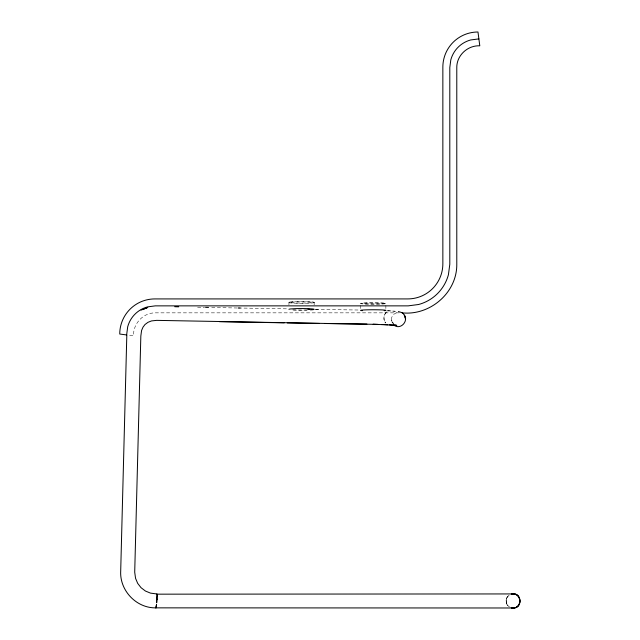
<?xml version="1.0" encoding="UTF-8"?>
<svg xmlns="http://www.w3.org/2000/svg" width="640" height="640" viewBox="0 0 640 640"><rect width="100%" height="100%" fill="white"/><g stroke="black" fill="none" stroke-linecap="round" stroke-linejoin="round"><path stroke-width="0.48" stroke-dasharray="3.2 2.4" d="M392.344 323.192L391.376 318.728L391.632 320.616M391.36 319.496C391.216 316.232 394.448 312.584 398.296 312.584M386.744 311.856C383.944 314.088 383.144 318.32 384.672 321.52C383.016 317.88 384.176 312.616 388.152 311.096M509.144 595.248C504.92 597.792 505.24 604.736 509.584 607.04M399.288 312.848L155.776 312.848C143.352 312.464 132.992 323.568 133.552 335.856L128.736 335.224M315.608 309.424L359.048 310.024M237.304 307.992L209.512 307.456M238.4 307.992L288.264 308.864M315.192 309.336L319.184 309.408M197.584 307.2L204.552 307.352M292.632 309.856L298.288 310.016A12.52 0.608 0 0 0 307.848 309.952M293.344 310.032L295.248 310.104A12.608 0.608 0 0 0 307.128 310.12M387.848 310.8L394.824 311.184M386.904 310.648L396.632 311.352M392.36 322.224L393.488 323.664L391.632 320.544M385.864 305.376L385.864 308.544M360.648 305.376L360.648 308.544M314.152 302.328L314.152 304.96M288.944 302.328L288.944 304.96M508.184 595.984A7.024 6.968 -90 0 0 508.176 605.92L508.128 605.92A7.016 7 90 0 1 508.144 595.984M314.152 302.592L313.744 302.784A12.608 0.608 0 0 1 301.544 303.248A12.608 0.608 0 0 1 289.368 302.792L288.944 302.592A12.608 0.784 0 0 1 301.544 301.816A12.608 0.784 0 0 1 314.152 302.592M292.632 301.776L290.632 301.936A12.832 0.792 0 0 0 290.632 302.72L292.632 302.864A12.552 0.608 0 0 0 310.464 302.864L312.464 302.72A12.832 0.792 0 0 0 312.464 301.936L307.848 301.648A12.504 0.776 0 0 0 295.248 301.648L292.632 301.776M366.952 302.848L364.344 302.944A12.76 0.616 0 0 0 364.344 303.808A12.552 0.608 0 0 0 382.176 303.808A12.76 0.616 0 0 0 382.168 302.944L366.952 302.848M379.56 304.104L366.952 304.104A12.608 0.608 0 0 1 363.592 303.192A12.608 0.608 0 0 1 382.92 303.192A12.608 0.608 0 0 1 379.56 304.104M385.608 322.936L384.92 321.896L385.576 322.936"/><path stroke-width="0.96" d="M405.144 317.52L404.424 316.024M393.472 324.632C399.544 330.768 408.872 321.752 404.44 315.04M157.496 594.288L156.648 602.792L156.84 593.952L150.488 593.12L145.416 591.024L141.048 587.696L137.68 583.36L135.552 578.312L134.712 572.2L140.832 336.056L141.576 330.504L142.992 327.168L145.016 324.512L147.992 322.304L151.496 320.928L156.608 320.368L377.816 324.4M126.624 334.944L127.704 326.76A28.12 28.12 0 0 1 147.584 306.88L155.32 305.864L408.192 305.864L418.632 304.488A42.128 42.128 0 0 0 448.424 274.704L449.8 264.256L449.8 67.576L450.816 59.84A28.12 28.12 0 0 1 470.696 39.96L478.88 38.888M155.928 608L156.552 604.496L155.84 607.76M156.592 594.168L513.184 593.936L511.344 594.168C522.792 591.168 522.456 610.824 511.28 607.744L513.168 607.984L511.28 607.744M141.048 310.12L147.752 307.496M514.912 607.744L513.096 607.984C523.352 608.232 521.144 591.296 511.296 594.168M516.608 607.048C521.928 604.248 520.776 595.496 514.912 594.176M142.728 309.464L146.912 307.824M310.464 309.856L312.464 309.736A12.832 0.792 0 0 0 312.464 308.944L307.848 308.656A12.504 0.776 0 0 0 295.248 308.656L290.632 308.944A12.832 0.792 0 0 0 288.944 309.336M402.096 312.848C429.848 315.832 456.824 292.952 456.784 264.712L456.784 68.032C456.392 55.608 467.496 45.248 479.792 45.808L477.976 32A35.12 35.12 0 0 0 442.856 67.12L442.856 263.8A35.12 35.12 0 0 1 407.736 298.92L154.864 298.92A35.12 35.12 0 0 0 119.744 334.04L126.816 334.968L120.648 573.024C120.696 591.312 136.448 607.632 154.816 607.856L511.968 607.984M325.144 323.52L366.936 324.08M238.296 308.008L240.28 308.048M307.68 309.288L309.664 309.32M219.392 321.688L284.248 322.824M287.248 322.88L319.176 323.44M174.728 306.72L178.704 306.808M205.544 307.368L208.528 307.432M373.144 324.184L396.792 325.392L394.96 324.84M382.152 324.456L387.816 324.728M394.2 325.096L389.552 324.824M398.384 311.552L401.84 312.584L403.304 313.68M403.304 313.608L405.16 316.8L405.408 319.336M362.352 310.68A12.76 0.616 0 0 1 364.336 309.936A12.552 0.608 0 0 1 382.192 309.936A12.76 0.616 0 0 1 384.168 310.68M157.28 599.16L157.28 599.208"/></g></svg>
